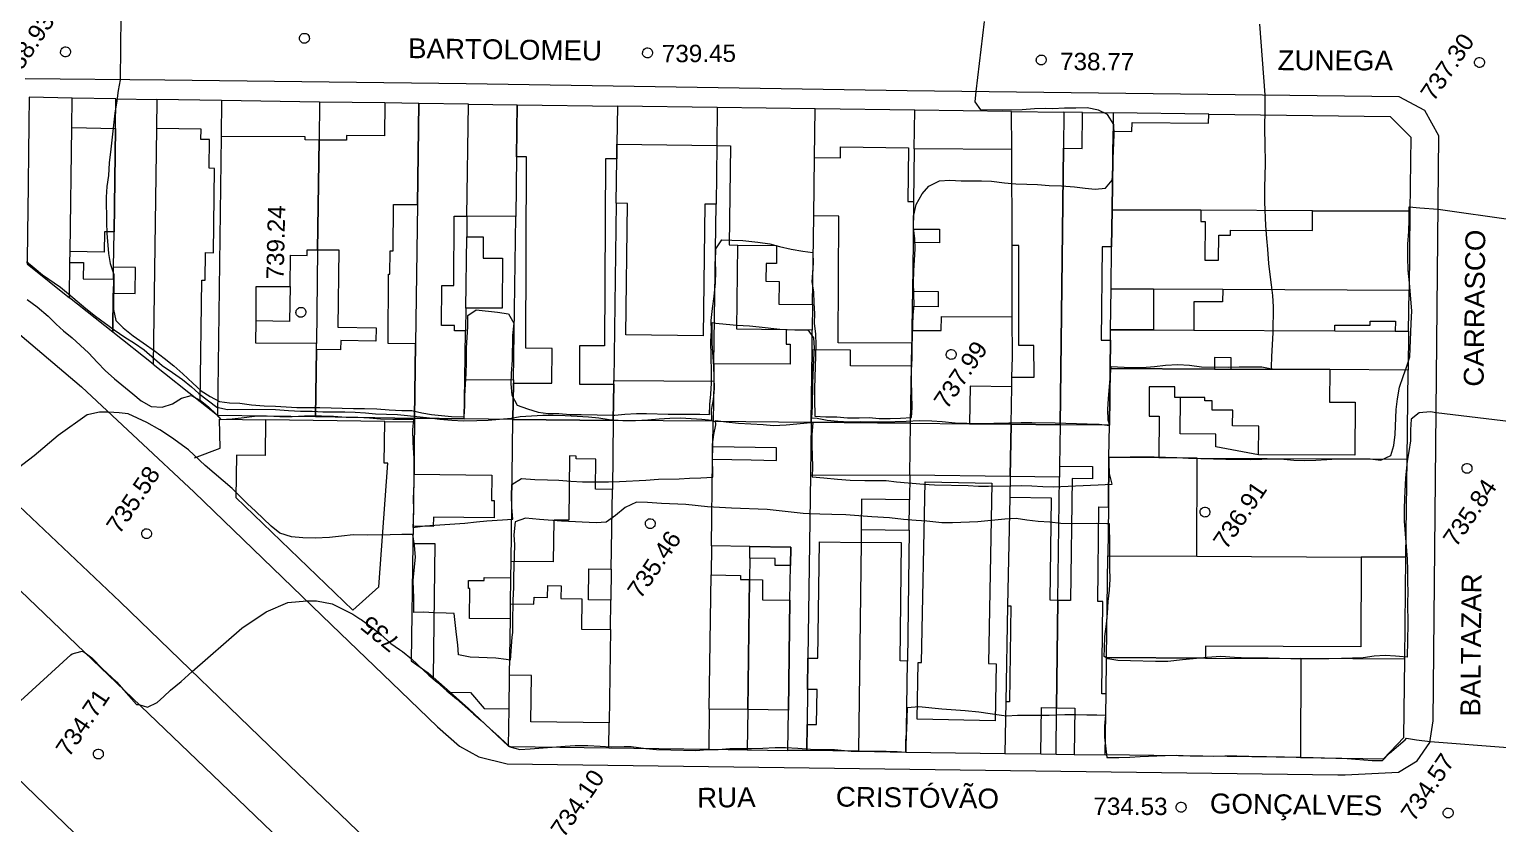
# Model space of a CAD drawing. Header units: metres. Extents: x 325024 to 7190115, y 7391967 to 10157759.
# Drawn here: x 325797.2 to 325945.3, y 7392868.6 to 7392948.6 of the extents above; entities that cross this region are included whole.
import ezdxf
from ezdxf.enums import TextEntityAlignment as Align

# ---------------------------------------------------------------- set-up
doc = ezdxf.new("R2010")
doc.units = ezdxf.units.M
doc.layers.get('0').update_dxf_attribs({"lineweight": 18})
for name, color, linetype, lineweight in [('100_SIST_VIARIO_MEIO_FIO', 1, 'Continuous', 18), ('108_SEP_FIS_CANT_CENT_ILHA', 7, 'Continuous', 18), ('160_P_SIMP_ASF_TOP', 7, 'Continuous', 18), ('206_MURO_E_MURO_ARRIMO', 7, 'Continuous', 18), ('214_PROJ_BEIRAL_EDIF', 10, 'Continuous', 18), ('600_CURVA_MESTRA', 14, 'Continuous', 18), ('602_CURVA_MESTRA_TOP', 24, 'Continuous', 18), ('604_CURVA_INTERM', 7, 'Continuous', 18), ('606_PTO_COTADO', 7, 'Continuous', 18), ('608_PTO_COTADO_INTERVIA', 1, 'Continuous', 18), ('624_SEGM_CURVA_MESTRA', 14, 'Continuous', 18)]:
    doc.layers.add(name, color=color, linetype=linetype, lineweight=lineweight)
doc.styles.add('Style-Arial', font='arial.ttf', dxfattribs={"height": 1.75})

# ---------------------------------------------------------------- blocks, each defined once
blk = doc.blocks.new('SP09')
at = {"color": 0, "linetype": 'Continuous'}
blk.add_lwpolyline([(-0.03, -0.51), (-0.14, -0.49), (-0.24, -0.46), (-0.31, -0.42), (-0.35, -0.39), (-0.42, -0.31), (-0.47, -0.24), (-0.51, -0.15), (-0.52, -0.09), (-0.52, 0.03), (-0.51, 0.11), (-0.48, 0.2), (-0.44, 0.27), (-0.4, 0.33), (-0.32, 0.39), (-0.23, 0.44), (-0.15, 0.48), (-0.1, 0.48), (-0.03, 0.48), (0.08, 0.48), (0.19, 0.44), (0.27, 0.4), (0.35, 0.32), (0.41, 0.23), (0.46, 0.11), (0.48, 0.03), (0.48, -0.03), (0.47, -0.08), (0.44, -0.21), (0.38, -0.3), (0.31, -0.38), (0.23, -0.44), (0.1, -0.49), (0.02, -0.51)], close=True, dxfattribs=at)
blk = doc.blocks.new('SP10')
at = {"color": 0, "linetype": 'Continuous'}
blk.add_lwpolyline([(-0.03, -0.51), (-0.14, -0.49), (-0.24, -0.46), (-0.31, -0.42), (-0.35, -0.39), (-0.42, -0.31), (-0.47, -0.24), (-0.51, -0.15), (-0.52, -0.09), (-0.52, 0.03), (-0.51, 0.11), (-0.48, 0.2), (-0.44, 0.27), (-0.4, 0.33), (-0.32, 0.39), (-0.23, 0.44), (-0.15, 0.48), (-0.1, 0.48), (-0.03, 0.48), (0.08, 0.48), (0.19, 0.44), (0.27, 0.4), (0.35, 0.32), (0.41, 0.23), (0.46, 0.11), (0.48, 0.03), (0.48, -0.03), (0.47, -0.08), (0.44, -0.21), (0.38, -0.3), (0.31, -0.38), (0.23, -0.44), (0.1, -0.49), (0.02, -0.51)], close=True, dxfattribs=at)

msp = doc.modelspace()

# ---------------------------------------------------------------- linework, layer by layer
at = {"layer": '100_SIST_VIARIO_MEIO_FIO'}
for points in [[(325796.297, 7392917.884), (325802.502, 7392912.602), (325813.859, 7392901.988), (325827.734, 7392888.617), (325834.671, 7392881.931), (325838.418, 7392878.345), (325840.629, 7392876.377), (325842.58, 7392875.32), (325845.446, 7392874.609), (325929.197, 7392873.494), (325929.939, 7392873.485), (325935.319, 7392873.743), (325937.229, 7392874.897), (325938.48, 7392876.745), (325938.841, 7392878.947), (325939.414, 7392937.928), (325937.974, 7392940.47), (325935.402, 7392941.846), (325885.778, 7392942.447), (325841.309, 7392943.164), (325810.923, 7392943.521), (325796.841, 7392943.667)], [(325719.894, 7392927.188), (325724.426, 7392925.464), (325729.176, 7392923.391), (325736.42, 7392919.65), (325743.549, 7392915.694), (325750.508, 7392911.449), (325757.286, 7392906.922), (325763.87, 7392902.12), (325770.248, 7392897.054), (325776.41, 7392891.731), (325790.968, 7392878.016), (325821.377, 7392848.706), (325837.412, 7392833.304), (325847.612, 7392823.593), (325854.696, 7392817.07), (325860.261, 7392812.178), (325869.472, 7392804.708), (325875.269, 7392800.089), (325887.848, 7392790.923), (325895.691, 7392785.323), (325900.575, 7392781.963), (325912.643, 7392774.706), (325962.342, 7392746.643)]]:
    msp.add_lwpolyline(points, dxfattribs=at)
at = {"layer": '108_SEP_FIS_CANT_CENT_ILHA'}
for points in [[(325784.982, 7392902.89), (325816.558, 7392872.678), (325834.724, 7392855.226)], [(325858.719, 7392840.574), (325823.443, 7392874.457), (325806.389, 7392890.926), (325796.191, 7392900.626)]]:
    msp.add_lwpolyline(points, dxfattribs=at)
at = {"layer": '206_MURO_E_MURO_ARRIMO'}
for p, q in [((325805.964, 7392941.651), (325801.566, 7392941.724)), ((325816.631, 7392941.475), (325810.094, 7392941.583)), ((325826.523, 7392941.312), (325816.631, 7392941.475)), ((325833.082, 7392941.224), (325826.523, 7392941.312)), ((325866.631, 7392940.773), (325856.558, 7392940.908)), ((325886.547, 7392940.506), (325876.509, 7392940.641)), ((325896.311, 7392940.375), (325886.547, 7392940.506)), ((325903.456, 7392940.279), (325901.59, 7392940.304)), ((325916.187, 7392940.108), (325906.562, 7392940.237)), ((325936.197, 7392905.322), (325936.302, 7392914.302)), ((325936.082, 7392895.419), (325936.197, 7392905.322)), ((325935.962, 7392885.155), (325936.082, 7392895.419)), ((325835.766, 7392884.97), (325837.457, 7392883.78)), ((325837.457, 7392883.78), (325837.956, 7392883.341)), ((325839.691, 7392881.81), (325841.495, 7392880.219)), ((325841.495, 7392880.219), (325845.585, 7392876.372)), ((325845.585, 7392876.372), (325845.765, 7392876.355)), ((325845.765, 7392876.355), (325855.696, 7392876.214)), ((325855.696, 7392876.214), (325865.769, 7392876.072)), ((325865.769, 7392876.072), (325869.645, 7392876.017)), ((325869.645, 7392876.017), (325873.755, 7392875.959)), ((325885.685, 7392875.791), (325895.629, 7392875.65)), ((325899.252, 7392875.599), (325900.789, 7392875.577)), ((325900.789, 7392875.577), (325902.624, 7392875.551))]:
    msp.add_line(p, q, dxfattribs=at)
for points in [[(325816.631, 7392941.475), (325816.583, 7392937.861)], [(325826.523, 7392941.312), (325826.472, 7392937.488)], [(325886.495, 7392936.586), (325886.547, 7392940.506)], [(325856.428, 7392931.112), (325856.19, 7392913.234)], [(325866.287, 7392914.939), (325866.501, 7392931.024)], [(325841.384, 7392929.806), (325841.357, 7392927.742)], [(325846.077, 7392913.307), (325846.297, 7392929.782)], [(325826.324, 7392926.434), (325826.198, 7392916.986)], [(325873.579, 7392918.363), (325868.585, 7392918.43), (325868.698, 7392926.901)], [(325805.721, 7392923.46), (325805.737, 7392924.674)], [(325823.542, 7392922.717), (325823.495, 7392919.21), (325820.106, 7392919.256)], [(325841.261, 7392920.552), (325841.23, 7392918.25)], [(325876.246, 7392920.898), (325876.211, 7392918.328)], [(325896.348, 7392913.573), (325896.387, 7392915.645), (325896.375, 7392919.674)], [(325886.203, 7392914.689), (325886.234, 7392917.016)], [(325921.223, 7392905.767), (325916.891, 7392906.571), (325916.898, 7392907.845), (325913.327, 7392907.863), (325913.346, 7392911.537)], [(325814.468, 7392911.125), (325816.208, 7392909.742)], [(325813.916, 7392905.456), (325816.488, 7392906.413), (325816.418, 7392909.339), (325821.064, 7392909.274)], [(325833.096, 7392909.105), (325836.087, 7392909.063)], [(325866.158, 7392905.302), (325866.175, 7392906.547)], [(325915.03, 7392905.427), (325936.197, 7392905.322)], [(325836.017, 7392903.811), (325835.947, 7392898.56)], [(325886.057, 7392903.691), (325886.024, 7392901.211)], [(325896.158, 7392903.556), (325896.118, 7392901.446)], [(325900.981, 7392891.082), (325901.135, 7392903.49)], [(325855.936, 7392894.234), (325856.044, 7392902.272)], [(325881.145, 7392898.215), (325881.129, 7392896.922)], [(325885.983, 7392898.151), (325885.807, 7392884.963)], [(325835.924, 7392896.829), (325835.766, 7392884.97)], [(325866.042, 7392896.563), (325866.003, 7392893.638)], [(325869.902, 7392895.347), (325869.873, 7392893.166)], [(325936.082, 7392895.419), (325931.565, 7392895.442)], [(325845.776, 7392890.728), (325845.811, 7392893.34)], [(325855.855, 7392888.137), (325855.895, 7392891.098)], [(325895.911, 7392890.539), (325895.728, 7392880.857)], [(325900.789, 7392875.577), (325900.847, 7392880.244)], [(325845.585, 7392876.372), (325845.635, 7392880.137)], [(325865.823, 7392880.112), (325865.769, 7392876.072)], [(325869.698, 7392880.061), (325869.645, 7392876.017)], [(325855.696, 7392876.214), (325855.73, 7392878.716)]]:
    msp.add_lwpolyline(points, dxfattribs=at)
at = {"layer": '214_PROJ_BEIRAL_EDIF'}
for points in [[(325797.206, 7392939.124), (325797.087, 7392930.188), (325797.064, 7392928.406), (325797.018, 7392924.992), (325801.297, 7392921.589), (325801.345, 7392925.147), (325801.359, 7392926.244), (325801.526, 7392938.762), (325801.566, 7392941.724), (325797.242, 7392941.795)], [(325805.702, 7392922.06), (325807.916, 7392922.031), (325807.95, 7392924.644), (325805.737, 7392924.674), (325805.785, 7392928.237), (325805.924, 7392938.647), (325805.964, 7392941.651), (325810.094, 7392941.583), (325810.055, 7392938.642), (325809.738, 7392914.883), (325805.65, 7392918.131)], [(325826.19, 7392916.373), (325826.1, 7392909.604), (325836.093, 7392909.464), (325836.192, 7392916.951), (325833.441, 7392916.965), (325833.476, 7392923.963), (325833.619, 7392923.963), (325833.63, 7392926.311), (325833.937, 7392926.31), (325833.961, 7392930.994), (325836.379, 7392930.982), (325836.515, 7392941.177), (325833.082, 7392941.224), (325833.066, 7392937.922), (325829.233, 7392937.941), (325829.231, 7392937.474), (325826.472, 7392937.488), (325826.324, 7392926.434), (325828.468, 7392926.405), (325828.365, 7392918.619), (325832.222, 7392918.567), (325832.204, 7392917.225), (325828.652, 7392917.272), (325828.64, 7392916.34)], [(325836.379, 7392930.982), (325836.192, 7392916.951), (325836.093, 7392909.464), (325841.112, 7392909.393), (325841.165, 7392913.331), (325841.23, 7392918.25), (325840.121, 7392918.256), (325840.124, 7392918.787), (325838.827, 7392918.794), (325838.847, 7392922.833), (325840.056, 7392922.827), (325840.091, 7392929.812), (325841.384, 7392929.806), (325841.535, 7392941.11), (325836.515, 7392941.177)], [(325846.377, 7392935.787), (325846.297, 7392929.782), (325841.384, 7392929.806), (325841.535, 7392941.11), (325846.447, 7392941.044)], [(325856.185, 7392912.872), (325856.136, 7392909.229), (325846.024, 7392909.326), (325846.073, 7392912.982), (325849.952, 7392912.963), (325849.97, 7392916.485), (325847.306, 7392916.498), (325847.402, 7392935.782), (325846.377, 7392935.787), (325846.447, 7392941.044), (325856.558, 7392940.908), (325856.507, 7392937.056), (325856.487, 7392935.578), (325855.35, 7392935.583), (325855.257, 7392916.744), (325852.746, 7392916.757), (325852.727, 7392912.89)], [(325866.58, 7392936.922), (325867.95, 7392936.904), (325867.817, 7392926.913), (325868.698, 7392926.901), (325872.609, 7392926.849), (325872.585, 7392925.043), (325871.547, 7392925.056), (325871.523, 7392923.257), (325872.876, 7392923.239), (325872.845, 7392920.943), (325876.246, 7392920.898), (325876.365, 7392929.842), (325876.443, 7392935.744), (325876.509, 7392940.641), (325866.631, 7392940.773)], [(325901.545, 7392936.657), (325901.2, 7392908.781), (325896.258, 7392908.831), (325896.329, 7392912.611), (325896.348, 7392913.573), (325898.578, 7392913.58), (325898.568, 7392916.769), (325897.054, 7392916.765), (325897.023, 7392926.869), (325896.353, 7392926.867), (325896.323, 7392936.537), (325896.311, 7392940.375), (325901.59, 7392940.304)], [(325901.545, 7392936.657), (325903.411, 7392936.634), (325903.456, 7392940.279), (325906.562, 7392940.237), (325906.539, 7392938.386), (325906.441, 7392930.451), (325906.394, 7392926.723), (325905.45, 7392926.735), (325905.333, 7392917.313), (325906.277, 7392917.301), (325906.242, 7392914.451), (325906.171, 7392908.73), (325901.2, 7392908.781)], [(325906.441, 7392930.451), (325906.539, 7392938.386), (325908.442, 7392938.362), (325908.453, 7392939.27), (325916.175, 7392939.174), (325916.187, 7392940.108), (325934.501, 7392939.862), (325936.575, 7392937.776), (325936.488, 7392930.302), (325926.655, 7392930.351), (325915.405, 7392930.407)], [(325805.785, 7392928.237), (325804.832, 7392928.25), (325804.804, 7392926.199), (325801.359, 7392926.244), (325801.526, 7392938.762), (325805.924, 7392938.647)], [(325810.055, 7392938.642), (325809.738, 7392914.883), (325814.468, 7392911.125), (325814.632, 7392923.365), (325814.976, 7392923.361), (325815.013, 7392926.138), (325815.802, 7392926.127), (325815.916, 7392934.63), (325815.383, 7392934.637), (325815.422, 7392937.529), (325814.556, 7392937.541), (325814.57, 7392938.582)], [(325816.583, 7392937.861), (325816.208, 7392909.742), (325826.1, 7392909.604), (325826.19, 7392916.373), (325826.198, 7392916.986), (325820.095, 7392917.016), (325820.106, 7392919.256), (325820.123, 7392922.734), (325823.542, 7392922.717), (325823.584, 7392925.865), (325825.258, 7392925.857), (325825.261, 7392926.426), (325826.324, 7392926.434), (325826.472, 7392937.488), (325825.061, 7392937.495), (325825.062, 7392937.819)], [(325866.58, 7392936.922), (325866.501, 7392931.024), (325865.378, 7392931.039), (325865.201, 7392917.741), (325857.39, 7392917.845), (325857.567, 7392931.097), (325856.428, 7392931.112), (325856.487, 7392935.578), (325856.507, 7392937.056)], [(325886.234, 7392917.016), (325878.834, 7392917.052), (325878.897, 7392929.829), (325876.365, 7392929.842), (325876.443, 7392935.744), (325879.052, 7392935.71), (325879.066, 7392936.788), (325885.924, 7392936.697), (325885.853, 7392931.307), (325886.424, 7392931.299), (325886.387, 7392928.513), (325886.369, 7392927.144), (325886.304, 7392922.247), (325886.283, 7392920.701), (325886.251, 7392918.302)], [(325886.283, 7392920.701), (325886.251, 7392918.302), (325889.219, 7392918.287), (325889.226, 7392919.71), (325896.375, 7392919.674), (325896.353, 7392926.867), (325896.323, 7392936.537), (325886.495, 7392936.586), (325886.424, 7392931.299), (325886.387, 7392928.513), (325889.047, 7392928.5), (325889.04, 7392927.13), (325886.369, 7392927.144), (325886.304, 7392922.247), (325888.902, 7392922.234), (325888.895, 7392920.688)], [(325915.405, 7392930.407), (325915.399, 7392929.261), (325915.816, 7392929.259), (325915.797, 7392925.393), (325917.186, 7392925.386), (325917.199, 7392927.905), (325918.391, 7392927.899), (325918.394, 7392928.394), (325926.645, 7392928.353), (325926.655, 7392930.351), (325936.488, 7392930.302), (325936.395, 7392922.33), (325917.597, 7392922.423), (325910.631, 7392922.458), (325906.342, 7392922.479), (325906.394, 7392926.723), (325906.441, 7392930.451)], [(325841.261, 7392920.552), (325841.357, 7392927.742), (325843.02, 7392927.734), (325843.01, 7392925.585), (325844.953, 7392925.576), (325844.928, 7392920.534)], [(325805.721, 7392923.46), (325805.702, 7392922.06), (325805.65, 7392918.131), (325801.297, 7392921.589), (325801.345, 7392925.147), (325802.691, 7392925.129), (325802.67, 7392923.501)], [(325906.29, 7392918.362), (325906.342, 7392922.479), (325910.631, 7392922.458), (325910.611, 7392918.34)], [(325935.01, 7392918.219), (325936.347, 7392918.212), (325936.395, 7392922.33), (325917.597, 7392922.423), (325917.59, 7392921.162), (325914.702, 7392921.176), (325914.688, 7392918.32), (325928.903, 7392918.249), (325928.906, 7392918.83), (325932.467, 7392918.812), (325932.469, 7392919.243), (325935.015, 7392919.23)], [(325866.287, 7392914.939), (325866.263, 7392913.184), (325866.209, 7392909.133), (325876.087, 7392909.035), (325876.185, 7392916.332), (325876.211, 7392918.328), (325873.579, 7392918.363), (325873.572, 7392916.919), (325873.979, 7392916.917), (325873.969, 7392914.901)], [(325916.764, 7392914.399), (325906.242, 7392914.451), (325906.277, 7392917.301), (325906.29, 7392918.362), (325910.611, 7392918.34), (325914.688, 7392918.32), (325928.903, 7392918.249), (325935.01, 7392918.219), (325936.347, 7392918.212), (325936.302, 7392914.302), (325928.398, 7392914.341), (325918.437, 7392914.39), (325918.443, 7392915.541), (325916.77, 7392915.549)], [(325886.203, 7392914.689), (325880.046, 7392914.719), (325880.054, 7392916.313), (325876.185, 7392916.332), (325876.087, 7392909.035), (325886.126, 7392908.933)], [(325921.223, 7392905.767), (325921.237, 7392908.658), (325918.598, 7392908.671), (325918.606, 7392910.246), (325916.527, 7392910.256), (325916.532, 7392911.181), (325915.785, 7392911.185), (325915.786, 7392911.525), (325913.346, 7392911.537), (325912.775, 7392911.54), (325912.78, 7392912.607), (325910.189, 7392912.62), (325910.174, 7392909.644), (325911.19, 7392909.639), (325911.169, 7392905.446), (325906.13, 7392905.471), (325906.171, 7392908.73), (325906.242, 7392914.451), (325916.764, 7392914.399), (325918.437, 7392914.39), (325928.398, 7392914.341), (325928.382, 7392911.058), (325930.952, 7392911.045), (325930.925, 7392905.719)], [(325846.073, 7392912.982), (325846.024, 7392909.326), (325841.112, 7392909.393), (325841.165, 7392913.331), (325846.077, 7392913.307)], [(325856.185, 7392912.872), (325856.19, 7392913.234), (325866.263, 7392913.184), (325866.209, 7392909.133), (325856.136, 7392909.229)], [(325892.056, 7392908.873), (325896.258, 7392908.831), (325896.329, 7392912.611), (325892.129, 7392912.69)], [(325833.096, 7392909.105), (325821.064, 7392909.274), (325821.016, 7392905.691), (325818.129, 7392905.73), (325818.072, 7392901.451), (325829.856, 7392890.092), (325832.498, 7392892.446), (325833.406, 7392904.915), (325833.038, 7392904.92)], [(325845.635, 7392880.137), (325845.68, 7392883.533), (325845.756, 7392889.21), (325841.647, 7392889.264), (325841.687, 7392892.278), (325841.527, 7392892.28), (325841.538, 7392893.092), (325843.104, 7392893.071), (325843.108, 7392893.376), (325845.811, 7392893.34), (325845.833, 7392895.011), (325846.024, 7392909.326), (325841.112, 7392909.393), (325836.093, 7392909.464), (325836.087, 7392909.063), (325836.017, 7392903.811), (325843.888, 7392903.707), (325843.854, 7392901.152), (325844.141, 7392901.148), (325844.118, 7392899.397), (325837.996, 7392899.479), (325837.983, 7392898.533), (325835.947, 7392898.56), (325835.924, 7392896.829), (325838.135, 7392896.8), (325837.956, 7392883.341), (325839.691, 7392881.81), (325841.737, 7392881.783), (325843.123, 7392880.17)], [(325856.044, 7392902.272), (325854.329, 7392902.294), (325854.369, 7392905.329), (325852.408, 7392905.355), (325852.411, 7392905.625), (325851.728, 7392905.634), (325851.642, 7392899.152), (325850.127, 7392899.172), (325850.07, 7392894.955), (325845.833, 7392895.011), (325846.024, 7392909.326), (325856.136, 7392909.229)], [(325866.175, 7392906.547), (325866.209, 7392909.133), (325876.087, 7392909.035), (325876.017, 7392903.724), (325875.771, 7392885.256), (325875.729, 7392882.102), (325875.681, 7392878.571), (325875.646, 7392875.932), (325873.755, 7392875.959), (325873.809, 7392880.006), (325873.957, 7392891.11), (325874.003, 7392894.587), (325874.028, 7392896.456), (325869.918, 7392896.511), (325866.042, 7392896.563), (325866.158, 7392905.302), (325870.053, 7392905.25), (325872.593, 7392905.165), (325872.611, 7392906.461)], [(325876.017, 7392903.724), (325886.057, 7392903.691), (325886.126, 7392908.933), (325876.087, 7392909.035)], [(325892.056, 7392908.873), (325896.258, 7392908.831), (325896.158, 7392903.556), (325886.057, 7392903.691), (325886.126, 7392908.933)], [(325901.149, 7392904.619), (325901.135, 7392903.49), (325896.158, 7392903.556), (325896.258, 7392908.831), (325901.2, 7392908.781)], [(325905.834, 7392881.659), (325905.398, 7392881.665), (325905.522, 7392890.97), (325904.992, 7392890.977), (325905.119, 7392900.497), (325906.068, 7392900.484), (325906.13, 7392905.471), (325906.171, 7392908.73), (325901.2, 7392908.781), (325901.149, 7392904.619), (325904.475, 7392904.575), (325904.458, 7392903.329), (325902.412, 7392903.356), (325902.248, 7392891.065), (325900.981, 7392891.082), (325900.847, 7392880.244), (325902.686, 7392880.22), (325902.624, 7392875.551), (325905.758, 7392875.507)], [(325906.007, 7392895.569), (325914.981, 7392895.524), (325915.03, 7392905.427), (325911.169, 7392905.446), (325906.13, 7392905.471), (325906.068, 7392900.484)], [(325887.576, 7392903.014), (325894.312, 7392902.886), (325893.968, 7392884.7), (325894.749, 7392884.685), (325894.64, 7392878.938), (325886.791, 7392879.087), (325886.9, 7392884.822), (325887.232, 7392884.816)], [(325886.024, 7392901.211), (325881.183, 7392901.271), (325881.145, 7392898.215), (325885.983, 7392898.151)], [(325895.728, 7392880.857), (325895.629, 7392875.65), (325899.252, 7392875.599), (325899.315, 7392880.265), (325900.847, 7392880.244), (325900.981, 7392891.082), (325900.192, 7392891.092), (325900.329, 7392901.39), (325896.118, 7392901.446), (325895.911, 7392890.539), (325896.223, 7392890.535), (325896.094, 7392880.852)], [(325869.902, 7392895.347), (325869.918, 7392896.511), (325874.028, 7392896.456), (325874.003, 7392894.587), (325872.449, 7392894.607), (325872.459, 7392895.313)], [(325881.129, 7392896.922), (325880.867, 7392875.859), (325875.646, 7392875.932), (325875.681, 7392878.571), (325876.648, 7392878.558), (325876.695, 7392882.089), (325875.729, 7392882.102), (325875.771, 7392885.256), (325876.767, 7392885.243), (325876.924, 7392896.978)], [(325885.807, 7392884.963), (325885.059, 7392884.973), (325885.217, 7392896.867), (325881.129, 7392896.922), (325880.867, 7392875.859), (325885.685, 7392875.791)], [(325914.981, 7392895.524), (325931.565, 7392895.442), (325931.52, 7392886.383), (325915.875, 7392886.46), (325915.869, 7392885.255), (325905.88, 7392885.305), (325906.007, 7392895.569)], [(325855.936, 7392894.234), (325855.895, 7392891.098), (325853.629, 7392891.128), (325853.671, 7392894.264)], [(325865.823, 7392880.112), (325866.003, 7392893.638), (325868.961, 7392893.598), (325868.956, 7392893.178), (325869.873, 7392893.166), (325869.698, 7392880.061)], [(325855.855, 7392888.137), (325855.73, 7392878.716), (325847.835, 7392878.821), (325847.897, 7392883.503), (325845.68, 7392883.533), (325845.756, 7392889.21), (325845.776, 7392890.728), (325848.14, 7392890.697), (325848.15, 7392891.387), (325849.506, 7392891.369), (325849.522, 7392892.57), (325850.881, 7392892.552), (325850.864, 7392891.269), (325852.963, 7392891.241), (325852.922, 7392888.176)], [(325869.698, 7392880.061), (325869.873, 7392893.166), (325871.203, 7392893.148), (325871.177, 7392891.147), (325873.957, 7392891.11), (325873.809, 7392880.006)], [(325905.834, 7392881.659), (325905.88, 7392885.305), (325915.869, 7392885.255), (325925.486, 7392885.207), (325925.436, 7392875.229), (325905.758, 7392875.507)], [(325935.962, 7392885.155), (325925.486, 7392885.207), (325925.436, 7392875.229), (325933.833, 7392875.11), (325935.87, 7392877.243)]]:
    msp.add_lwpolyline(points, close=True, dxfattribs=at)
at = {"layer": '600_CURVA_MESTRA', "elevation": 735}
msp.add_lwpolyline([(325792.007, 7392877.022), (325801.444, 7392885.581), (325801.57, 7392885.7), (325802.449, 7392885.913), (325802.628, 7392885.955), (325802.871, 7392885.774), (325803.54, 7392885.277), (325804.632, 7392884.174), (325806.031, 7392882.871), (325806.773, 7392882.04), (325808.064, 7392880.566), (325808.297, 7392880.582), (325809.169, 7392880.306), (325810.148, 7392880.791), (325810.824, 7392881.392), (325811.491, 7392882.039), (325812.551, 7392882.901), (325813.675, 7392883.908), (325818.687, 7392888.28), (325821.145, 7392889.914), (325823.321, 7392890.862), (325825.228, 7392891.031), (325826.191, 7392891.017), (325827.787, 7392890.726), (325828.92, 7392890.165), (325829.864, 7392889.672), (325830.573, 7392889.232)], dxfattribs=at)
at = {"layer": '600_CURVA_MESTRA', "elevation": 735, "flags": 128}
msp.add_lwpolyline([(325834.592, 7392886.114), (325834.874, 7392885.919), (325835.781, 7392885.19), (325837.529, 7392883.539), (325838.361, 7392882.827), (325839.339, 7392881.949), (325840.322, 7392881.155), (325842.035, 7392879.645), (325842.814, 7392878.966), (325843.69, 7392878.157), (325844.606, 7392877.348), (325845.323, 7392876.643), (325845.711, 7392876.315), (325846.714, 7392876.051), (325847.771, 7392876.107), (325851.272, 7392876.388), (325852.29, 7392876.457), (325853.555, 7392876.441), (325854.813, 7392876.391), (325855.918, 7392876.304), (325857.242, 7392876.358), (325857.951, 7392876.358), (325859.436, 7392876.154), (325860.495, 7392876.035), (325861.937, 7392876.021), (325864.467, 7392875.957), (325865.641, 7392876.047), (325866.72, 7392876.05), (325867.9, 7392876.139), (325870.069, 7392876.144), (325871.22, 7392876.176), (325872.457, 7392876.241), (325873.495, 7392876.243), (325874.742, 7392876.191), (325876.025, 7392876.08), (325877.163, 7392876.051), (325878.438, 7392876.042), (325880.124, 7392875.889), (325882.414, 7392875.887), (325883.66, 7392875.869), (325884.767, 7392875.829), (325885.653, 7392875.769), (325885.659, 7392876.924), (325885.727, 7392878.034), (325885.822, 7392880.273), (325886.955, 7392880.364), (325889.288, 7392880.139), (325891.634, 7392879.967), (325893.01, 7392879.834), (325895.28, 7392879.501), (325895.808, 7392879.432), (325896.891, 7392879.513), (325897.902, 7392879.521), (325900.094, 7392879.497), (325901.678, 7392879.557), (325902.796, 7392879.57), (325903.899, 7392879.528), (325904.915, 7392879.523), (325905.767, 7392879.491), (325905.688, 7392878.394), (325905.671, 7392877.298), (325905.9, 7392875.242), (325907.112, 7392875.25), (325908.24, 7392875.283), (325909.291, 7392875.335), (325911.783, 7392875.423), (325912.898, 7392875.479), (325914.304, 7392875.417), (325915.597, 7392875.409), (325916.633, 7392875.365), (325917.823, 7392875.4), (325919.028, 7392875.407), (325920.24, 7392875.358), (325923.832, 7392875.294), (325925.011, 7392875.275), (325925.631, 7392875.236), (325926.734, 7392875.222), (325930.146, 7392875.123), (325932.666, 7392874.937), (325933.707, 7392874.939), (325934.427, 7392875.658), (325935.986, 7392877.024), (325936.153, 7392877.174), (325937.147, 7392877.004), (325938.517, 7392876.841), (325946.362, 7392876.235)], dxfattribs=at)
at = {"layer": '604_CURVA_INTERM', "flags": 128}
for points, elevation in [([(325806.461, 7392950.019), (325806.421, 7392943.568), (325806.193, 7392942.482), (325806.07, 7392941.451), (325805.869, 7392940.181), (325805.456, 7392936.561), (325805.301, 7392935.198), (325805.229, 7392933.909), (325805.072, 7392932.796), (325804.985, 7392931.741), (325805.022, 7392929.158), (325805.054, 7392928.103), (325805.216, 7392926.041), (325805.391, 7392925.047), (325805.772, 7392923.919), (325805.78, 7392922.685), (325805.731, 7392921.435), (325805.722, 7392920.405), (325805.971, 7392919.309), (325806.696, 7392918.558), (325807.729, 7392917.762), (325808.709, 7392917.046), (325809.961, 7392916.159), (325810.836, 7392915.509), (325811.831, 7392914.716), (325812.718, 7392913.912), (325813.725, 7392912.962), (325814.585, 7392912.203), (325815.498, 7392911.619), (325816.428, 7392911.145), (325817.434, 7392910.986), (325818.465, 7392910.959), (325819.653, 7392910.803), (325820.917, 7392910.705), (325822.081, 7392910.653), (325824.231, 7392910.532), (325826.532, 7392910.508), (325829.941, 7392910.428), (325831.054, 7392910.429), (325832.28, 7392910.391), (325833.546, 7392910.291), (325834.805, 7392910.216), (325835.824, 7392910.235), (325836.814, 7392909.993), (325837.821, 7392909.819), (325839.83, 7392909.626), (325841.09, 7392909.586), (325841.167, 7392910.686), (325841.173, 7392911.694), (325841.22, 7392912.865), (325841.294, 7392913.929), (325841.343, 7392915.057), (325841.325, 7392915.351), (325841.342, 7392916.537), (325841.475, 7392918.669), (325841.464, 7392919.807), (325842.322, 7392920.367), (325844.468, 7392920.145), (325845.583, 7392919.981), (325846.098, 7392919.037), (325845.959, 7392917.767), (325845.934, 7392915.294), (325845.845, 7392913.942), (325845.805, 7392912.906), (325845.89, 7392911.759), (325846.453, 7392910.767), (325847.477, 7392910.39), (325848.547, 7392910.066), (325849.559, 7392909.932), (325850.658, 7392909.922), (325851.773, 7392909.82), (325852.905, 7392909.818), (325856.126, 7392909.766), (325856.309, 7392909.754), (325857.315, 7392909.847), (325858.474, 7392909.909), (325859.487, 7392909.922), (325861.687, 7392909.837), (325863.799, 7392909.851), (325864.869, 7392909.856), (325865.831, 7392909.832), (325865.869, 7392910.835), (325865.978, 7392911.879), (325866.035, 7392912.969), (325866.05, 7392914.112), (325865.989, 7392917.227), (325866.03, 7392918.268), (325866.02, 7392919.306), (325866.128, 7392920.521), (325866.318, 7392921.711), (325866.456, 7392923.103), (325866.464, 7392924.192), (325866.44, 7392925.264), (325866.488, 7392926.506), (325867.072, 7392927.426), (325868.08, 7392927.406), (325869.196, 7392927.351), (325870.726, 7392927.198), (325871.935, 7392927.013), (325872.903, 7392926.74), (325874.071, 7392926.491), (325875.256, 7392926.278), (325876.27, 7392926.145), (325876.295, 7392925.081), (325876.172, 7392923.194), (325876.338, 7392922.179), (325876.367, 7392921.04), (325876.416, 7392920.016), (325876.413, 7392919.014), (325876.522, 7392917.905), (325876.552, 7392916.831), (325876.448, 7392912.429), (325876.44, 7392911.376), (325876.461, 7392909.644), (325877.582, 7392909.588), (325878.69, 7392909.582), (325879.773, 7392909.482), (325880.938, 7392909.467), (325881.957, 7392909.524), (325882.961, 7392909.43), (325884.071, 7392909.41), (325885.098, 7392909.444), (325886.22, 7392909.508), (325886.278, 7392910.523), (325886.223, 7392913.165), (325886.212, 7392914.259), (325886.266, 7392915.463), (325886.277, 7392916.626), (325886.395, 7392919.85), (325886.471, 7392920.855), (325886.431, 7392923.088), (325886.452, 7392924.308), (325886.522, 7392925.392), (325886.568, 7392926.513), (325886.537, 7392927.558), (325886.409, 7392928.608), (325886.401, 7392928.875), (325886.464, 7392929.9), (325886.684, 7392931.006), (325887.295, 7392932.071), (325887.963, 7392932.842), (325889.041, 7392933.381), (325890.069, 7392933.43), (325891.227, 7392933.367), (325893.261, 7392933.366), (325894.29, 7392933.326), (325895.604, 7392933.16), (325896.734, 7392933.083), (325897.839, 7392933.054), (325898.906, 7392932.992), (325900.085, 7392932.898), (325901.341, 7392932.868), (325902.652, 7392932.757), (325903.72, 7392932.62), (325904.75, 7392932.529), (325905.787, 7392932.635), (325906.442, 7392933.434), (325906.563, 7392934.509), (325906.552, 7392935.636), (325906.639, 7392938.028), (325906.608, 7392939.068), (325905.997, 7392940.062), (325905.066, 7392940.496), (325903.927, 7392940.738), (325902.785, 7392940.706), (325901.635, 7392940.705), (325900.476, 7392940.643), (325899.704, 7392940.678), (325898.63, 7392940.629), (325897.384, 7392940.545), (325895.347, 7392940.51), (325893.208, 7392940.528), (325892.631, 7392941.349), (325892.751, 7392942.372), (325893.584, 7392949.43)], 739), ([(325796.966, 7392925.252), (325797.746, 7392924.616), (325798.589, 7392923.896), (325800.387, 7392922.655), (325801.189, 7392921.996), (325802.933, 7392920.514), (325803.925, 7392919.74), (325805.803, 7392918.357), (325806.871, 7392917.618), (325807.867, 7392916.994), (325808.84, 7392916.342), (325810.641, 7392914.761), (325811.668, 7392914.053), (325812.677, 7392913.331), (325813.585, 7392912.599), (325814.355, 7392911.928), (325816.16, 7392910.548), (325817.242, 7392910.328), (325819.709, 7392910.348), (325822.063, 7392910.305), (325823.397, 7392910.205), (325824.585, 7392910.144), (325825.773, 7392910.15), (325826.862, 7392910.1), (325829.075, 7392910.095), (325830.093, 7392910.055), (325831.141, 7392909.986), (325832.166, 7392909.879), (325833.253, 7392909.851), (325834.372, 7392909.802), (325835.394, 7392909.728), (325837.596, 7392909.494), (325838.661, 7392909.334), (325839.839, 7392909.237), (325841.041, 7392909.185), (325842.378, 7392909.2), (325843.519, 7392909.248), (325845.827, 7392909.459), (325846.748, 7392909.615), (325849.034, 7392909.735), (325850.073, 7392909.735), (325851.284, 7392909.714), (325852.483, 7392909.659), (325853.629, 7392909.584), (325854.68, 7392909.479), (325855.715, 7392909.319), (325857.086, 7392909.196), (325858.377, 7392909.21), (325859.634, 7392909.268), (325860.776, 7392909.374), (325861.831, 7392909.446), (325862.926, 7392909.48), (325865.054, 7392909.36), (325866.09, 7392909.248), (325866.056, 7392910.239), (325866.235, 7392911.33), (325866.333, 7392912.441), (325866.265, 7392914.697), (325866.117, 7392916.974), (325866.12, 7392919.107), (325866.469, 7392919.019), (325867.509, 7392918.932), (325868.582, 7392918.812), (325869.864, 7392918.752), (325870.867, 7392918.671), (325872.928, 7392918.418), (325874.451, 7392918.339), (325875.764, 7392918.369), (325876.341, 7392917.533), (325876.388, 7392916.529), (325876.321, 7392915.376), (325876.228, 7392912.959), (325876.194, 7392910.609), (325876.12, 7392909.493), (325876.717, 7392909.439), (325877.724, 7392909.239), (325878.797, 7392909.133), (325879.926, 7392909.092), (325881.056, 7392909.114), (325882.144, 7392909.087), (325883.425, 7392909.093), (325885.678, 7392909.145), (325887.058, 7392909.197), (325888.266, 7392909.181), (325889.321, 7392909.12), (325890.635, 7392908.993), (325892.968, 7392908.922), (325896.039, 7392908.964), (325896.219, 7392908.981), (325897.27, 7392909.012), (325898.361, 7392909.017), (325900.705, 7392908.979), (325903.922, 7392908.866), (325905.13, 7392908.829), (325906.203, 7392908.702), (325906.056, 7392909.247), (325906.017, 7392910.365), (325906.07, 7392911.413), (325906.357, 7392914.646), (325908.309, 7392914.568), (325909.49, 7392914.571), (325910.718, 7392914.657), (325911.829, 7392914.778), (325913.08, 7392914.853), (325914.254, 7392914.786), (325915.459, 7392914.613), (325918.142, 7392914.575), (325919.244, 7392914.63), (325921.547, 7392914.638), (325922.551, 7392914.438), (325922.522, 7392914.583), (325922.549, 7392915.656), (325922.705, 7392918.058), (325922.709, 7392920.687), (325922.672, 7392921.825), (325922.536, 7392922.894), (325922.373, 7392923.948), (325922.241, 7392925.048), (325922.142, 7392926.496), (325922.047, 7392927.576), (325921.958, 7392928.871), (325921.863, 7392931.222), (325921.848, 7392932.687), (325921.911, 7392935.081), (325921.895, 7392937.169), (325921.848, 7392938.484), (325921.869, 7392940.818), (325921.874, 7392942.035), (325921.334, 7392949.166)], 738), ([(325797.01, 7392921.426), (325798.037, 7392920.668), (325799.143, 7392919.729), (325799.948, 7392918.94), (325800.707, 7392918.251), (325801.572, 7392917.556), (325803.22, 7392916.042), (325804.109, 7392915.052), (325804.89, 7392914.249), (325805.83, 7392913.397), (325807.696, 7392911.893), (325808.511, 7392911.192), (325809.545, 7392910.61), (325810.646, 7392910.562), (325811.689, 7392910.881), (325812.591, 7392911.479), (325813.563, 7392911.737), (325814.497, 7392911.24), (325815.327, 7392910.577), (325816.116, 7392909.83), (325816.57, 7392909.327), (325817.699, 7392909.381), (325818.915, 7392909.531), (325819.964, 7392909.634), (325821.28, 7392909.68), (325822.517, 7392909.622), (325823.761, 7392909.628), (325825.008, 7392909.696), (325826.197, 7392909.67), (325826.701, 7392909.687), (325827.92, 7392909.647), (325829.191, 7392909.565), (325830.377, 7392909.54), (325831.566, 7392909.472), (325832.647, 7392909.364), (325833.904, 7392909.341), (325835.007, 7392909.353), (325835.982, 7392909.342), (325835.901, 7392908.271), (325835.929, 7392907.045), (325836.059, 7392904.855), (325836.014, 7392902.766), (325835.961, 7392901.362), (325835.992, 7392900.255), (325835.972, 7392899.144), (325835.938, 7392898.415), (325837.138, 7392898.584), (325841.159, 7392898.878), (325842.338, 7392898.98), (325843.375, 7392899.099), (325846.014, 7392899.249), (325845.916, 7392900.488), (325845.882, 7392901.61), (325845.893, 7392902.762), (325846.866, 7392903.364), (325848.219, 7392903.281), (325849.519, 7392903.23), (325850.647, 7392903.208), (325851.841, 7392903.081), (325853.034, 7392903.014), (325855.658, 7392903.019), (325856.752, 7392903.054), (325859.432, 7392903.207), (325860.708, 7392903.304), (325862.793, 7392903.342), (325863.828, 7392903.391), (325864.977, 7392903.418), (325866.184, 7392903.494), (325866.133, 7392905.696), (325866.16, 7392906.777), (325866.295, 7392907.791), (325866.474, 7392908.785), (325866.431, 7392909.204), (325867.522, 7392909.069), (325868.777, 7392908.938), (325871.268, 7392908.795), (325872.301, 7392908.709), (325873.562, 7392908.787), (325876.072, 7392909.005), (325876.266, 7392908.971), (325876.173, 7392907.785), (325876.174, 7392906.722), (325876.239, 7392904.545), (325876.194, 7392903.517), (325877.375, 7392903.445), (325878.743, 7392903.288), (325880.04, 7392903.207), (325881.523, 7392903.154), (325882.63, 7392903.176), (325883.666, 7392903.159), (325884.697, 7392903.04), (325887.458, 7392902.786), (325888.538, 7392902.726), (325891.93, 7392902.648), (325892.963, 7392902.606), (325893.991, 7392902.588), (325896.132, 7392902.63), (325897.304, 7392902.646), (325898.366, 7392902.63), (325899.445, 7392902.574), (325900.532, 7392902.541), (325902.744, 7392902.612), (325905.047, 7392902.721), (325906.44, 7392902.803), (325906.187, 7392903.866), (325906.141, 7392904.948), (325906.148, 7392905.503), (325908.264, 7392905.564), (325909.385, 7392905.539), (325910.687, 7392905.544), (325912.985, 7392905.492), (325914.143, 7392905.424), (325917.928, 7392905.326), (325920.41, 7392905.272), (325922.714, 7392905.345), (325923.75, 7392905.302), (325924.783, 7392905.229), (325925.832, 7392905.176), (325926.996, 7392905.215), (325928.101, 7392905.29), (325929.142, 7392905.332), (325931.37, 7392905.359), (325932.472, 7392905.339), (325933.545, 7392905.223), (325934.559, 7392905.678), (325934.843, 7392906.678), (325934.984, 7392907.815), (325935.108, 7392910.318), (325935.225, 7392911.39), (325935.426, 7392912.579), (325935.784, 7392913.657), (325936.166, 7392914.678), (325936.478, 7392915.637), (325936.62, 7392919.001), (325936.689, 7392920.267), (325936.555, 7392921.863), (325936.425, 7392923.077), (325936.31, 7392924.362), (325936.263, 7392925.656), (325936.272, 7392926.989), (325936.358, 7392928.266), (325936.395, 7392929.468), (325936.412, 7392930.749), (325937.492, 7392930.643), (325939.342, 7392930.524), (325946.879, 7392929.434)], 737), ([(325946.683, 7392909.092), (325939.143, 7392909.984), (325938.571, 7392910.079), (325937.429, 7392909.99), (325936.606, 7392909.342), (325936.55, 7392908.274), (325936.524, 7392907.156), (325936.368, 7392906.096), (325936.19, 7392905.105), (325936.046, 7392903.437), (325935.934, 7392901.393), (325935.904, 7392900.275), (325935.907, 7392899.047), (325936.087, 7392896.51), (325936.218, 7392895.223), (325936.247, 7392894.147), (325936.228, 7392892.939), (325936.278, 7392891.924), (325936.241, 7392890.813), (325936.26, 7392888.71), (325936.201, 7392885.362), (325935.027, 7392885.47), (325933.978, 7392885.52), (325932.876, 7392885.437), (325931.757, 7392885.298), (325929.584, 7392885.21), (325928.304, 7392885.175), (325924.465, 7392885.176), (325922.173, 7392885.267), (325920.123, 7392885.238), (325918.79, 7392885.303), (325917.406, 7392885.41), (325916.034, 7392885.31), (325914.635, 7392885.174), (325913.556, 7392885.09), (325912.076, 7392884.925), (325910.834, 7392884.906), (325908.292, 7392884.993), (325907.011, 7392885.002), (325906.006, 7392885.17), (325905.654, 7392885.417), (325905.666, 7392886.225), (325905.721, 7392887.434), (325905.877, 7392888.672), (325905.988, 7392889.774), (325906.064, 7392890.952), (325906.172, 7392892.105), (325906.246, 7392893.208), (325906.214, 7392894.31), (325906.206, 7392895.354), (325906.221, 7392896.614), (325906.187, 7392898.779), (325905.927, 7392898.803), (325904.866, 7392898.834), (325902.461, 7392898.808), (325901.281, 7392898.82), (325900.179, 7392898.959), (325898.991, 7392899.041), (325897.841, 7392899.18), (325896.775, 7392899.33), (325895.625, 7392899.263), (325892.903, 7392899.01), (325890.34, 7392898.879), (325889.261, 7392898.904), (325887.763, 7392899.047), (325886.673, 7392899.127), (325885.397, 7392899.245), (325883.993, 7392899.411), (325882.225, 7392899.501), (325879.608, 7392899.69), (325878.171, 7392899.728), (325876.968, 7392899.785), (325875.89, 7392899.792), (325875.276, 7392899.841), (325872.882, 7392900.119), (325871.672, 7392900.235), (325868.046, 7392900.375), (325865.633, 7392900.513), (325863.47, 7392900.754), (325861.009, 7392900.858), (325859.6, 7392900.957), (325858.477, 7392900.985), (325857.32, 7392900.445), (325856.354, 7392899.626), (325855.436, 7392898.953), (325854.398, 7392898.891), (325850.902, 7392899.066), (325848.686, 7392899.225), (325847.282, 7392899.367), (325846.226, 7392898.999), (325846.118, 7392897.692), (325846.16, 7392896.673), (325846.085, 7392893.43), (325846.073, 7392892.367), (325846.005, 7392891.11), (325845.982, 7392888.829), (325845.967, 7392887.825), (325845.918, 7392887.381), (325845.752, 7392885.047), (325845.348, 7392885.126), (325844.284, 7392885.239), (325841.703, 7392885.368), (325840.519, 7392885.578), (325840.45, 7392886.587), (325840.315, 7392887.634), (325840.091, 7392889.751), (325839.282, 7392889.795), (325838.047, 7392889.814), (325837.016, 7392889.877), (325836.01, 7392889.855), (325836.029, 7392890.242), (325836.03, 7392891.401), (325835.983, 7392892.1), (325835.966, 7392893.114), (325836.176, 7392895.437), (325836.077, 7392896.618), (325835.931, 7392897.728), (325834.796, 7392897.719), (325833.628, 7392897.673), (325831.353, 7392897.657), (325829.898, 7392897.686), (325828.714, 7392897.563), (325827.534, 7392897.419), (325826.061, 7392897.346), (325824.83, 7392897.398), (325823.697, 7392897.494), (325822.496, 7392897.848), (325821.618, 7392898.551), (325820.065, 7392900.08), (325819.26, 7392900.812), (325817.691, 7392902.349), (325816.8, 7392903.14), (325815.888, 7392903.897), (325814.989, 7392904.689), (325813.298, 7392906.251), (325811.583, 7392907.493), (325810.406, 7392908.273), (325809.107, 7392909.003), (325807.21, 7392909.899), (325806.292, 7392909.989), (325805.222, 7392910.06), (325804.316, 7392910.069), (325803.248, 7392909.82), (325803.07, 7392909.774), (325800.156, 7392907.693), (325797.735, 7392905.636), (325793.972, 7392902.805)], 736)]:
    msp.add_lwpolyline(points, dxfattribs=dict(at, elevation=elevation))
at = {"layer": '624_SEGM_CURVA_MESTRA', "elevation": 735}
msp.add_lwpolyline([(325830.573, 7392889.232), (325830.727, 7392889.137), (325831.728, 7392888.42), (325832.695, 7392887.636), (325833.715, 7392886.72), (325834.592, 7392886.114)], dxfattribs=at)

# ---------------------------------------------------------------- block references
at = {"layer": '606_PTO_COTADO', "rotation": 55.83005668387076}
for p in [(325800.902, 7392946.407, 738.935), (325859.597, 7392946.3, 739.455), (325899.303, 7392945.586, 738.76), (325824.637, 7392920.147, 739.245), (325890.223, 7392915.903, 737.995), (325942.248, 7392904.412, 735.84), (325859.88, 7392898.837, 735.465), (325915.821, 7392900.007, 736.9), (325809.082, 7392897.826, 735.57), (325804.213, 7392875.612, 734.71), (325913.409, 7392870.251, 734.53)]:
    msp.add_blockref('SP09', p, dxfattribs=at)
at = {"layer": '608_PTO_COTADO_INTERVIA', "rotation": 55.83005668387076}
for p in [(325824.994, 7392947.775, 739.56), (325943.502, 7392945.339, 737.305), (325940.34, 7392869.669, 734.575)]:
    msp.add_blockref('SP10', p, dxfattribs=at)

# ---------------------------------------------------------------- texts
at = {"layer": '160_P_SIMP_ASF_TOP', "style": 'Style-Arial'}
for s, rotation, p in [('BARTOLOMEU', 359.26291, (325835.443, 7392946.751)), ('CARRASCO', 89.33238, (325942.906, 7392912.624)), ('BALTAZAR', 89.43806, (325942.57, 7392879.361)), ('CRISTÓVÃO', 359.26761, (325878.588, 7392871.297)), ('GONÇALVES', 359.26761, (325916.309, 7392870.615))]:
    msp.add_text(s, height=2, rotation=rotation, dxfattribs=at).set_placement(p, align=Align.MIDDLE_LEFT)
for s, rotation, p in [('ZUNEGA', 359.83006, (325923.135, 7392944.534)), ('RUA', 0.83006, (325864.606, 7392870.169))]:
    msp.add_text(s, height=2, rotation=rotation, dxfattribs=at).set_placement(p)
at = {"layer": '602_CURVA_MESTRA_TOP', "style": 'Style-Arial'}
msp.add_text('735', height=1.75, rotation=140.97728, dxfattribs=at).set_placement((325832.616, 7392887.7), align=Align.MIDDLE_CENTER)
at = {"layer": '606_PTO_COTADO', "style": 'Style-Arial'}
for s, rotation, p in [('738.93', 55.83006, (325797.063, 7392946.891, 738.935)), ('739.45', 0.37699, (325864.776, 7392946.222, 739.455)), ('738.77', 359.63156, (325904.937, 7392945.395, 738.76)), ('739.24', 88.72331, (325822.101, 7392927.172, 739.245)), ('737.99', 55.83006, (325891.163, 7392913.827, 737.995)), ('735.58', 55.83006, (325807.703, 7392901.234, 735.57)), ('736.91', 55.83006, (325919.335, 7392899.681, 736.9)), ('735.84', 55.83006, (325942.516, 7392899.931, 735.84)), ('735.46', 55.83006, (325860.261, 7392894.705, 735.465)), ('734.71', 55.83006, (325802.613, 7392878.757, 734.71)), ('734.53', 359.86159, (325908.301, 7392870.317, 734.53))]:
    msp.add_text(s, height=1.75, rotation=rotation, dxfattribs=at).set_placement(p, align=Align.MIDDLE_CENTER)
at = {"layer": '608_PTO_COTADO_INTERVIA', "style": 'Style-Arial'}
for s, p in [('737.30', (325940.251, 7392944.856, 737.305)), ('734.57', (325938.262, 7392872.248, 734.575)), ('734.10', (325852.524, 7392870.629, 734.09))]:
    msp.add_text(s, height=1.75, rotation=55.83006, dxfattribs=at).set_placement(p, align=Align.MIDDLE_CENTER)

doc.saveas('drawing.dxf')
